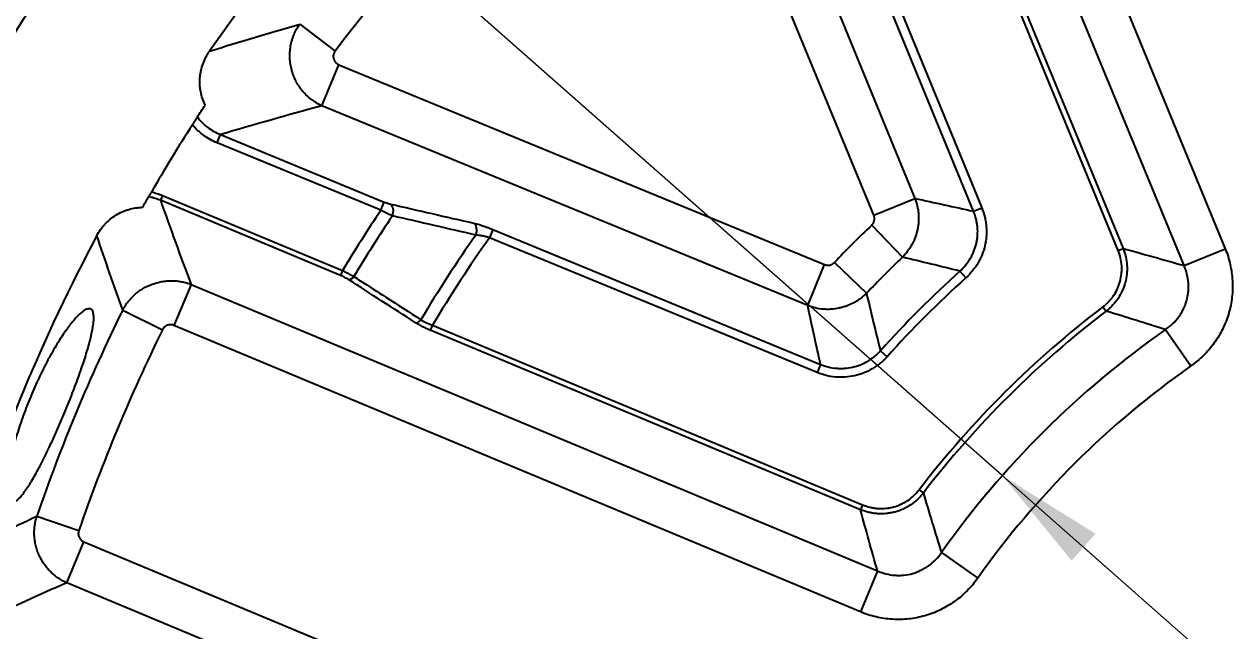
# Model space of a CAD drawing. Header units: millimetres. Extents: x -5 to 579, y 15 to 400.
# Drawn here: x 341.2 to 408.1, y 171.6 to 205.3 of the extents above; entities that cross this region are included whole.
import ezdxf

# ---------------------------------------------------------------- set-up
doc = ezdxf.new("R2010")
doc.units = ezdxf.units.MM
doc.layers.add('1', color=7, linetype='Continuous', true_color=0xffffff)
doc.styles.add('Arial', font='Arial')
doc.dimstyles.get("Standard").update_dxf_attribs({"dimtxt": 0.18, "dimasz": 0.18, "dimexe": 0.18, "dimexo": 0.0625, "dimgap": 0.09, "dimtad": 0, "dimtih": 1, "dimtoh": 1, "dimdec": 4, "dimzin": 0, "dimdsep": 46, "dimtxsty": 'Standard', "dimcen": 0.09, "dimadec": 0, "dimazin": 0, "dimtfac": 1, "dimtdec": 4, "dimtofl": 0, "dimtmove": 0, "dimatfit": 3, "dimfxl": 1, "dimtolj": 1, "dimtzin": 0, "dimarcsym": 0})

# ---------------------------------------------------------------- blocks, each defined once
blk = doc.blocks.new('_U1')
at = {"layer": '1', "color": 18, "linetype": 'Continuous', "lineweight": 13}
for p, q in [((341.196, 82.543), (578.862, 246.13)), ((433.866, 146.328), (341.196, 82.543))]:
    blk.add_line(p, q, dxfattribs=at)
at = {"layer": '1', "color": 18}
for points in [[(429.491, 142.103), (428.357, 143.75), (433.866, 146.328)], [(345.572, 86.769), (346.706, 85.121), (341.196, 82.543)]]:
    blk.add_solid(points, dxfattribs=at)
at = {"layer": 'Defpoints', "color": 0}
for p in [(433.866, 146.328), (341.196, 82.543)]:
    blk.add_point(p, dxfattribs=at)
at = {"layer": '1', "color": 18, "insert": (546.659, 239.27), "char_height": 8, "attachment_point": 1, "rotation": 34.53978, "style": 'Arial'}
blk.add_mtext('\\A1;%%c225', dxfattribs=at)
blk = doc.blocks.new('_U2')
at = {"layer": '1', "color": 18, "linetype": 'Continuous', "lineweight": 13}
for p, q in [((395.371, 180.25), (313.956, 251.992)), ((472.362, 112.407), (395.371, 180.25)), ((472.362, 112.407), (399.872, 176.283))]:
    blk.add_line(p, q, dxfattribs=at)
at = {"layer": '1', "color": 18}
for points in [[(400.533, 177.034), (399.211, 175.533), (395.371, 180.25)], [(467.199, 115.623), (468.521, 117.124), (472.362, 112.407)]]:
    blk.add_solid(points, dxfattribs=at)
at = {"layer": 'Defpoints', "color": 0}
for p in [(395.371, 180.25), (472.362, 112.407)]:
    blk.add_point(p, dxfattribs=at)
at = {"layer": '1', "color": 18, "insert": (326.123, 259.749), "char_height": 8, "attachment_point": 1, "rotation": 318.61382, "style": 'Arial'}
blk.add_mtext('\\A1;%%c102,6', dxfattribs=at)

msp = doc.modelspace()

# ---------------------------------------------------------------- linework, layer by layer
at = {"layer": '1'}
for p, q in [((392.044, 230.944), (407.725, 192.82)), ((405.448, 191.883), (389.767, 230.008)), ((379.453, 222.533), (390.527, 195.609)), ((388.25, 194.672), (377.176, 221.596)), ((401.792, 192.724), (391.963, 216.622)), ((392.236, 216.734), (402.065, 192.837)), ((393.779, 194.895), (386.307, 213.062)), ((386.763, 213.249), (394.235, 195.083)), ((356.435, 205.264), (358.394, 203.772)), ((357.662, 200.742), (358.598, 203.019)), ((358.598, 203.019), (385.522, 191.945)), ((384.586, 189.668), (357.662, 200.742)), ((351.85, 198.687), (352.038, 199.143)), ((352.038, 199.143), (361.112, 195.41)), ((360.925, 194.955), (351.85, 198.687)), ((348.822, 195.776), (348.708, 195.503)), ((358.69, 191.34), (348.708, 195.503)), ((348.822, 195.776), (358.804, 191.612)), ((388.25, 194.672), (390.527, 195.609)), ((360.925, 194.955), (361.112, 195.41)), ((393.779, 194.895), (394.235, 195.083)), ((388.135, 194.129), (389.837, 192.35)), ((367.133, 193.887), (366.945, 193.432)), ((367.133, 193.887), (385.299, 186.415)), ((385.112, 185.96), (366.945, 193.432)), ((401.792, 192.724), (402.065, 192.837)), ((405.448, 191.883), (407.725, 192.82)), ((358.804, 191.612), (358.69, 191.34)), ((384.586, 189.668), (385.522, 191.945)), ((386.066, 192.06), (387.844, 190.358)), ((393.026, 191.578), (393.356, 191.213)), ((350.407, 190.842), (349.459, 188.57)), ((350.407, 190.842), (388.453, 174.973)), ((400.943, 189.597), (401.122, 189.362)), ((346.621, 189.424), (348.828, 188.334)), ((387.505, 172.7), (349.459, 188.57)), ((363.782, 188.581), (363.668, 188.308)), ((387.516, 178.36), (363.668, 188.308)), ((363.782, 188.581), (387.63, 178.633)), ((404.412, 188.34), (405.825, 186.325)), ((388.616, 187.168), (388.982, 186.838)), ((385.299, 186.415), (385.112, 185.96)), ((390.762, 179.466), (390.996, 179.286)), ((387.63, 178.633), (387.516, 178.36)), ((341.857, 178.004), (344.185, 177.203)), ((343.513, 174.316), (344.461, 176.588)), ((344.461, 176.588), (382.507, 160.718)), ((392.001, 175.991), (394.01, 174.568)), ((388.453, 174.973), (387.505, 172.7)), ((381.559, 158.446), (343.513, 174.316))]:
    msp.add_line(p, q, dxfattribs=at)
for radius in [112.5, 110.013, 29.056]:
    msp.add_circle((433.866, 146.328), radius, dxfattribs=at)
for radius, start, end in [(100.471, 124.8707, 145.1293), (94.847, 127.27576, 142.72424), (99, 147.38256, 149.90894), (87.664, 146.31055, 148.89812), (86.957, 146.24676, 148.87375), (66.153, 133.73266, 136.26734), (100.471, 151.96704, 162.74833), (82.543, 145.08056, 148.96272), (81.836, 144.85943, 148.91525), (63.691, 133.73266, 136.26734), (60.954, 132.0674, 137.9326), (60.462, 132.0674, 137.9326), (54.37, 127.26778, 142.44759), (97.309, 153.71239, 161.00298), (54.075, 127.26778, 142.44759), (94.847, 153.71239, 161.00298), (51.309, 125.0342, 144.68117), (48.847, 125.0342, 144.68117)]:
    msp.add_arc((433.866, 146.328), radius, start, end, dxfattribs=at)
for centre, major_axis, ratio, start_param, end_param in [((361.273, 194.84), (0.111, 0.487), 0.682711, 4.457642, 6.043239), ((365.895, 193.78), (0.112, 0.487), 0.679974, 4.444623, 6.044089), ((359.247, 191.388), (0.162, 0.252), 0.706957, 3.389652, 4.732968), ((362.959, 188.997), (0.162, 0.252), 0.706941, 3.389647, 4.73406)]:
    msp.add_ellipse(centre, major_axis=major_axis, ratio=ratio, start_param=start_param, end_param=end_param, dxfattribs=at)
for points in [[(351.435, 203.77), (353.076, 204.279), (354.741, 204.777), (356.435, 205.264)], [(357.662, 200.742), (355.754, 200.224), (353.88, 199.69), (352.038, 199.143)], [(348.708, 195.503), (349.257, 193.957), (349.822, 192.403), (350.407, 190.842)], [(390.527, 195.609), (391.607, 195.38), (392.691, 195.142), (393.779, 194.895)], [(361.46, 195.295), (362.998, 194.943), (364.539, 194.59), (366.082, 194.236)], [(366.184, 193.578), (364.643, 193.935), (363.104, 194.29), (361.567, 194.643)], [(346.621, 189.424), (346.128, 190.805), (345.649, 192.179), (345.183, 193.548)], [(402.065, 192.837), (403.188, 192.532), (404.315, 192.215), (405.448, 191.883)], [(393.026, 191.578), (391.961, 191.845), (390.897, 192.102), (389.837, 192.35)], [(362.845, 188.724), (361.608, 189.521), (360.37, 190.318), (359.133, 191.116)], [(387.844, 190.358), (388.092, 189.297), (388.349, 188.234), (388.616, 187.168)], [(385.299, 186.415), (385.052, 187.503), (384.815, 188.587), (384.586, 189.668)], [(404.412, 188.34), (403.311, 188.695), (402.215, 189.035), (401.122, 189.362)], [(390.996, 179.286), (391.317, 178.191), (391.652, 177.093), (392.001, 175.991)], [(388.453, 174.973), (388.127, 176.107), (387.815, 177.236), (387.516, 178.36)], [(337.915, 176.125), (339.215, 176.757), (340.529, 177.383), (341.857, 178.004)], [(343.513, 174.316), (341.993, 173.633), (340.491, 172.942), (339.006, 172.244)]]:
    msp.add_open_spline(points, degree=3, dxfattribs=at)
for points, knots in [([(357.662, 200.742), (357.56, 200.787), (357.462, 200.839), (357.318, 200.924), (357.271, 200.954), (357.179, 201.016), (357.134, 201.048), (357.001, 201.148), (356.832, 201.291), (356.68, 201.453), (356.589, 201.56), (356.571, 201.582), (356.536, 201.625), (356.485, 201.692), (356.436, 201.76), (356.343, 201.899), (356.286, 201.994), (356.182, 202.192), (356.136, 202.294), (356.084, 202.425), (356.074, 202.451), (356.055, 202.504), (356.028, 202.584), (356.004, 202.665), (355.96, 202.826), (355.937, 202.935), (355.902, 203.156), (355.891, 203.267), (355.88, 203.492), (355.881, 203.604), (355.896, 203.826), (355.909, 203.937), (355.947, 204.155), (355.972, 204.264), (356.019, 204.425), (356.036, 204.478), (356.073, 204.583), (356.093, 204.635), (356.157, 204.788), (356.205, 204.887), (356.311, 205.08), (356.37, 205.173), (356.435, 205.264)], [0, 0, 0, 0, 0.0625, 0.0625, 0.09375, 0.09375, 0.125, 0.125, 0.1875, 0.25, 0.25, 0.265625, 0.265625, 0.28125, 0.3125, 0.3125, 0.375, 0.375, 0.4375, 0.4375, 0.453125, 0.453125, 0.46875, 0.5, 0.5, 0.5625, 0.5625, 0.625, 0.625, 0.6875, 0.6875, 0.75, 0.75, 0.8125, 0.8125, 0.84375, 0.84375, 0.875, 0.875, 0.9375, 0.9375, 1, 1, 1, 1]), ([(351.189, 200.784), (351.131, 200.902), (351.032, 201.143), (350.966, 201.396), (350.936, 201.558), (350.93, 201.591), (350.92, 201.656), (350.907, 201.754), (350.899, 201.851), (350.889, 202.047), (350.892, 202.177), (350.908, 202.373), (350.916, 202.438), (350.931, 202.535), (350.936, 202.568), (350.949, 202.633), (350.955, 202.665), (350.991, 202.825), (351.028, 202.951), (351.117, 203.195), (351.17, 203.315), (351.246, 203.461), (351.261, 203.49), (351.294, 203.548), (351.343, 203.633), (351.397, 203.716), (351.435, 203.77)], [0, 0, 0, 0, 0.125, 0.25, 0.25, 0.28125, 0.28125, 0.3125, 0.375, 0.375, 0.5, 0.5, 0.5625, 0.5625, 0.59375, 0.59375, 0.625, 0.625, 0.75, 0.75, 0.875, 0.875, 0.90625, 0.90625, 0.9375, 1, 1, 1, 1]), ([(358.394, 203.772), (358.371, 203.742), (358.351, 203.71), (358.328, 203.659), (358.321, 203.641), (358.309, 203.605), (358.304, 203.587), (358.293, 203.532), (358.29, 203.494), (358.292, 203.418), (358.298, 203.381), (358.312, 203.327), (358.318, 203.309), (358.332, 203.274), (358.348, 203.24), (358.368, 203.208), (358.385, 203.185), (358.39, 203.177), (358.402, 203.162), (358.408, 203.155), (358.44, 203.12), (358.468, 203.095), (358.514, 203.063), (358.53, 203.052), (358.564, 203.034), (358.581, 203.026), (358.598, 203.019)], [0, 0, 0, 0, 0.125, 0.125, 0.1875, 0.1875, 0.25, 0.25, 0.375, 0.375, 0.5, 0.5, 0.5625, 0.5625, 0.625, 0.6875, 0.6875, 0.71875, 0.71875, 0.75, 0.75, 0.875, 0.875, 0.9375, 0.9375, 1, 1, 1, 1]), ([(350.756, 200.122), (350.824, 200.226), (350.893, 200.333), (351.037, 200.554), (351.111, 200.667), (351.189, 200.784)], [0, 0, 0, 0, 0.5, 0.5, 1, 1, 1, 1]), ([(350.756, 200.122), (350.752, 200.116), (350.747, 200.107), (350.733, 200.087), (350.726, 200.075), (350.707, 200.047), (350.698, 200.031), (350.681, 200.006), (350.676, 199.997), (350.664, 199.979), (350.658, 199.97), (350.639, 199.94), (350.626, 199.92), (350.599, 199.878), (350.584, 199.856), (350.555, 199.81), (350.525, 199.764), (350.495, 199.716), (350.48, 199.692)], [0, 0, 0, 0, 0.125, 0.125, 0.25, 0.25, 0.375, 0.375, 0.4375, 0.4375, 0.5, 0.5, 0.625, 0.625, 0.75, 0.75, 0.875, 1, 1, 1, 1]), ([(351.85, 198.687), (351.717, 198.742), (351.459, 198.867), (351.219, 199.021), (351.046, 199.147), (350.99, 199.191), (350.879, 199.283), (350.825, 199.331), (350.668, 199.478), (350.57, 199.582), (350.48, 199.692)], [0, 0, 0, 0, 0.25, 0.5, 0.5, 0.625, 0.625, 0.75, 0.75, 1, 1, 1, 1]), ([(350.756, 200.122), (350.838, 200.014), (350.926, 199.911), (351.07, 199.766), (351.12, 199.72), (351.223, 199.629), (351.276, 199.586), (351.439, 199.462), (351.552, 199.387), (351.788, 199.253), (351.91, 199.194), (352.038, 199.143)], [0, 0, 0, 0, 0.25, 0.25, 0.375, 0.375, 0.5, 0.5, 0.75, 0.75, 1, 1, 1, 1]), ([(347.722, 195.116), (347.782, 195.221), (347.839, 195.321), (347.949, 195.514), (348.002, 195.606), (348.053, 195.695)], [0, 0, 0, 0, 0.5, 0.5, 1, 1, 1, 1]), ([(348.208, 195.965), (348.199, 195.949), (348.182, 195.919), (348.165, 195.889), (348.152, 195.867), (348.148, 195.86), (348.14, 195.846), (348.136, 195.839), (348.124, 195.819), (348.117, 195.806), (348.106, 195.787), (348.102, 195.781), (348.096, 195.77), (348.093, 195.764), (348.084, 195.749), (348.078, 195.739), (348.071, 195.727), (348.069, 195.723), (348.064, 195.715), (348.062, 195.712), (348.057, 195.703), (348.055, 195.698), (348.053, 195.695)], [0, 0, 0, 0, 0.125, 0.25, 0.25, 0.3125, 0.3125, 0.375, 0.375, 0.5, 0.5, 0.5625, 0.5625, 0.625, 0.625, 0.75, 0.75, 0.8125, 0.8125, 0.875, 0.875, 1, 1, 1, 1]), ([(348.708, 195.503), (348.602, 195.548), (348.495, 195.586), (348.357, 195.626), (348.33, 195.634), (348.275, 195.648), (348.192, 195.669), (348.108, 195.685), (348.053, 195.695)], [0, 0, 0, 0, 0.5, 0.5, 0.625, 0.625, 0.75, 1, 1, 1, 1]), ([(348.208, 195.965), (348.26, 195.954), (348.312, 195.942), (348.416, 195.916), (348.468, 195.901), (348.622, 195.854), (348.723, 195.817), (348.822, 195.776)], [0, 0, 0, 0, 0.25, 0.25, 0.5, 0.5, 1, 1, 1, 1]), ([(390.527, 195.609), (390.58, 195.471), (390.624, 195.33), (390.674, 195.115), (390.688, 195.042), (390.71, 194.896), (390.719, 194.824), (390.736, 194.605), (390.737, 194.458), (390.726, 194.275), (390.723, 194.238), (390.715, 194.165), (390.711, 194.128), (390.696, 194.018), (390.683, 193.945), (390.637, 193.73), (390.596, 193.589), (390.52, 193.383), (390.492, 193.315), (390.447, 193.215), (390.431, 193.181), (390.398, 193.115), (390.381, 193.082), (390.292, 192.921), (390.213, 192.798), (390.038, 192.564), (389.942, 192.454), (389.837, 192.35)], [0, 0, 0, 0, 0.125, 0.125, 0.1875, 0.1875, 0.25, 0.25, 0.375, 0.375, 0.40625, 0.40625, 0.4375, 0.4375, 0.5, 0.5, 0.625, 0.625, 0.6875, 0.6875, 0.71875, 0.71875, 0.75, 0.75, 0.875, 0.875, 1, 1, 1, 1]), ([(345.183, 193.548), (345.244, 193.664), (345.382, 193.886), (345.546, 194.087), (345.679, 194.23), (345.726, 194.277), (345.797, 194.344), (345.822, 194.366), (345.871, 194.41), (345.896, 194.431), (346.022, 194.534), (346.128, 194.61), (346.348, 194.747), (346.463, 194.808), (346.613, 194.875), (346.644, 194.888), (346.704, 194.913), (346.796, 194.948), (346.889, 194.979), (347.076, 195.034), (347.202, 195.063), (347.396, 195.092), (347.46, 195.1), (347.558, 195.109), (347.591, 195.111), (347.657, 195.115), (347.69, 195.116), (347.722, 195.116)], [0, 0, 0, 0, 0.125, 0.25, 0.25, 0.3125, 0.3125, 0.34375, 0.34375, 0.375, 0.375, 0.5, 0.5, 0.625, 0.625, 0.65625, 0.65625, 0.6875, 0.75, 0.75, 0.875, 0.875, 0.9375, 0.9375, 0.96875, 0.96875, 1, 1, 1, 1]), ([(361.567, 194.643), (361.523, 194.662), (361.476, 194.683), (361.402, 194.717), (361.376, 194.729), (361.323, 194.754), (361.296, 194.767), (361.213, 194.807), (361.157, 194.835), (361.071, 194.878), (361.042, 194.893), (360.998, 194.916), (360.983, 194.924), (360.954, 194.939), (360.939, 194.947), (360.925, 194.955)], [0, 0, 0, 0, 0.25, 0.25, 0.375, 0.375, 0.5, 0.5, 0.75, 0.75, 0.875, 0.875, 0.9375, 0.9375, 1, 1, 1, 1]), ([(361.112, 195.41), (361.128, 195.404), (361.143, 195.398), (361.175, 195.385), (361.19, 195.379), (361.237, 195.362), (361.267, 195.351), (361.312, 195.337), (361.327, 195.332), (361.355, 195.323), (361.369, 195.319), (361.41, 195.307), (361.436, 195.301), (361.46, 195.295)], [0, 0, 0, 0, 0.125, 0.125, 0.25, 0.25, 0.5, 0.5, 0.625, 0.625, 0.75, 0.75, 1, 1, 1, 1]), ([(393.026, 191.578), (393.14, 191.68), (393.349, 191.898), (393.522, 192.145), (393.618, 192.308), (393.637, 192.341), (393.673, 192.408), (393.726, 192.509), (393.772, 192.613), (393.855, 192.823), (393.9, 192.966), (393.942, 193.15), (393.95, 193.188), (393.963, 193.262), (393.97, 193.3), (393.986, 193.413), (393.994, 193.488), (394.01, 193.714), (394.008, 193.864), (393.989, 194.089), (393.979, 194.165), (393.961, 194.277), (393.954, 194.315), (393.939, 194.389), (393.93, 194.426), (393.885, 194.611), (393.838, 194.755), (393.779, 194.895)], [0, 0, 0, 0, 0.125, 0.25, 0.25, 0.28125, 0.28125, 0.3125, 0.375, 0.375, 0.5, 0.5, 0.53125, 0.53125, 0.5625, 0.5625, 0.625, 0.625, 0.75, 0.75, 0.8125, 0.8125, 0.84375, 0.84375, 0.875, 0.875, 1, 1, 1, 1]), ([(394.235, 195.083), (394.302, 194.918), (394.357, 194.75), (394.409, 194.535), (394.418, 194.492), (394.436, 194.405), (394.444, 194.361), (394.465, 194.23), (394.476, 194.142), (394.498, 193.88), (394.5, 193.704), (394.481, 193.441), (394.472, 193.354), (394.452, 193.222), (394.445, 193.178), (394.429, 193.091), (394.42, 193.048), (394.371, 192.833), (394.319, 192.666), (394.222, 192.421), (394.186, 192.341), (394.128, 192.222), (394.108, 192.182), (394.076, 192.124), (394.065, 192.104), (394.044, 192.066), (394.033, 192.046), (393.932, 191.875), (393.731, 191.587), (393.488, 191.332), (393.356, 191.213)], [0, 0, 0, 0, 0.125, 0.125, 0.15625, 0.15625, 0.1875, 0.1875, 0.25, 0.25, 0.375, 0.375, 0.4375, 0.4375, 0.46875, 0.46875, 0.5, 0.5, 0.625, 0.625, 0.6875, 0.6875, 0.71875, 0.71875, 0.734375, 0.734375, 0.75, 0.75, 0.875, 1, 1, 1, 1]), ([(366.082, 194.236), (366.155, 194.219), (366.233, 194.199), (366.356, 194.163), (366.398, 194.151), (366.463, 194.131), (366.485, 194.124), (366.53, 194.11), (366.552, 194.102), (366.665, 194.065), (366.756, 194.033), (366.896, 193.981), (366.943, 193.963), (367.014, 193.935), (367.038, 193.926), (367.085, 193.907), (367.109, 193.897), (367.133, 193.887)], [0, 0, 0, 0, 0.25, 0.25, 0.375, 0.375, 0.4375, 0.4375, 0.5, 0.5, 0.75, 0.75, 0.875, 0.875, 0.9375, 0.9375, 1, 1, 1, 1]), ([(388.135, 194.129), (388.153, 194.146), (388.185, 194.183), (388.213, 194.223), (388.231, 194.256), (388.236, 194.267), (388.247, 194.289), (388.251, 194.3), (388.264, 194.335), (388.271, 194.358), (388.281, 194.406), (388.285, 194.431), (388.288, 194.48), (388.287, 194.504), (388.284, 194.541), (388.282, 194.553), (388.278, 194.577), (388.276, 194.59), (388.267, 194.626), (388.259, 194.649), (388.25, 194.672)], [0, 0, 0, 0, 0.125, 0.25, 0.25, 0.3125, 0.3125, 0.375, 0.375, 0.5, 0.5, 0.625, 0.625, 0.75, 0.75, 0.8125, 0.8125, 0.875, 0.875, 1, 1, 1, 1]), ([(366.945, 193.432), (366.928, 193.437), (366.911, 193.442), (366.877, 193.451), (366.86, 193.456), (366.809, 193.47), (366.775, 193.478), (366.674, 193.503), (366.608, 193.517), (366.527, 193.533), (366.511, 193.536), (366.479, 193.541), (366.431, 193.549), (366.385, 193.556), (366.295, 193.568), (366.238, 193.574), (366.184, 193.578)], [0, 0, 0, 0, 0.0625, 0.0625, 0.125, 0.125, 0.25, 0.25, 0.5, 0.5, 0.5625, 0.5625, 0.625, 0.75, 0.75, 1, 1, 1, 1]), ([(402.065, 192.837), (402.126, 192.686), (402.175, 192.533), (402.247, 192.22), (402.27, 192.061), (402.282, 191.879), (402.283, 191.859), (402.285, 191.818), (402.287, 191.758), (402.287, 191.697), (402.285, 191.576), (402.28, 191.496), (402.256, 191.257), (402.227, 191.099), (402.174, 190.903), (402.163, 190.864), (402.139, 190.787), (402.126, 190.749), (402.085, 190.635), (402.054, 190.56), (401.954, 190.342), (401.876, 190.201), (401.763, 190.033), (401.74, 190), (401.692, 189.935), (401.618, 189.838), (401.538, 189.747), (401.455, 189.658), (401.427, 189.629), (401.369, 189.573), (401.339, 189.545), (401.249, 189.463), (401.186, 189.411), (401.122, 189.362)], [0, 0, 0, 0, 0.125, 0.125, 0.25, 0.25, 0.265625, 0.265625, 0.28125, 0.3125, 0.3125, 0.375, 0.375, 0.5, 0.5, 0.53125, 0.53125, 0.5625, 0.5625, 0.625, 0.625, 0.75, 0.75, 0.78125, 0.78125, 0.8125, 0.875, 0.875, 0.90625, 0.90625, 0.9375, 0.9375, 1, 1, 1, 1]), ([(407.725, 192.82), (407.783, 192.678), (407.888, 192.39), (408.007, 191.951), (408.062, 191.652), (408.104, 191.351), (408.119, 191.199), (408.136, 190.891), (408.138, 190.739), (408.129, 190.434), (408.107, 190.131), (408.06, 189.832), (408.015, 189.608), (407.998, 189.533), (407.962, 189.385), (407.942, 189.311), (407.877, 189.089), (407.828, 188.945), (407.718, 188.661), (407.596, 188.383), (407.451, 188.116), (407.295, 187.855), (407.211, 187.727), (407.031, 187.478), (406.842, 187.237), (406.531, 186.905), (406.194, 186.599), (405.951, 186.413), (405.825, 186.325)], [0, 0, 0, 0, 0.0625, 0.125, 0.1875, 0.1875, 0.25, 0.25, 0.3125, 0.3125, 0.375, 0.4375, 0.4375, 0.46875, 0.46875, 0.5, 0.5, 0.5625, 0.5625, 0.625, 0.6875, 0.6875, 0.75, 0.75, 0.8125, 0.875, 0.9375, 1, 1, 1, 1]), ([(400.943, 189.597), (401.059, 189.686), (401.168, 189.783), (401.317, 189.941), (401.365, 189.995), (401.433, 190.081), (401.455, 190.109), (401.499, 190.168), (401.52, 190.198), (401.622, 190.349), (401.693, 190.476), (401.784, 190.673), (401.811, 190.74), (401.848, 190.842), (401.86, 190.877), (401.882, 190.946), (401.892, 190.982), (401.94, 191.158), (401.966, 191.3), (401.988, 191.516), (401.992, 191.588), (401.994, 191.697), (401.994, 191.734), (401.992, 191.807), (401.99, 191.843), (401.978, 192.026), (401.957, 192.169), (401.892, 192.451), (401.847, 192.589), (401.792, 192.724)], [0, 0, 0, 0, 0.125, 0.125, 0.1875, 0.1875, 0.21875, 0.21875, 0.25, 0.25, 0.375, 0.375, 0.4375, 0.4375, 0.46875, 0.46875, 0.5, 0.5, 0.625, 0.625, 0.6875, 0.6875, 0.71875, 0.71875, 0.75, 0.75, 0.875, 0.875, 1, 1, 1, 1]), ([(358.804, 191.612), (358.863, 191.584), (358.922, 191.556), (359.008, 191.513), (359.036, 191.499), (359.078, 191.477), (359.092, 191.47), (359.119, 191.455), (359.133, 191.448), (359.2, 191.412), (359.25, 191.385), (359.309, 191.351), (359.321, 191.344), (359.344, 191.33), (359.355, 191.324), (359.388, 191.304), (359.408, 191.291), (359.428, 191.279)], [0, 0, 0, 0, 0.25, 0.25, 0.375, 0.375, 0.4375, 0.4375, 0.5, 0.5, 0.75, 0.75, 0.8125, 0.8125, 0.875, 0.875, 1, 1, 1, 1]), ([(385.522, 191.945), (385.545, 191.935), (385.592, 191.92), (385.64, 191.912), (385.677, 191.908), (385.689, 191.908), (385.714, 191.907), (385.726, 191.908), (385.763, 191.91), (385.787, 191.913), (385.835, 191.923), (385.859, 191.93), (385.905, 191.947), (385.927, 191.958), (385.96, 191.975), (385.97, 191.982), (385.991, 191.995), (386.001, 192.003), (386.03, 192.025), (386.048, 192.042), (386.066, 192.06)], [0, 0, 0, 0, 0.125, 0.25, 0.25, 0.3125, 0.3125, 0.375, 0.375, 0.5, 0.5, 0.625, 0.625, 0.75, 0.75, 0.8125, 0.8125, 0.875, 0.875, 1, 1, 1, 1]), ([(404.412, 188.34), (404.551, 188.434), (404.681, 188.538), (404.922, 188.767), (405.033, 188.892), (405.159, 189.061), (405.183, 189.096), (405.23, 189.165), (405.253, 189.2), (405.319, 189.307), (405.359, 189.38), (405.471, 189.604), (405.532, 189.759), (405.592, 189.962), (405.602, 190.003), (405.622, 190.085), (405.631, 190.126), (405.656, 190.249), (405.681, 190.414), (405.691, 190.58), (405.693, 190.705), (405.693, 190.747), (405.691, 190.831), (405.689, 190.873), (405.674, 191.084), (405.648, 191.249), (405.568, 191.571), (405.515, 191.729), (405.448, 191.883)], [0, 0, 0, 0, 0.125, 0.125, 0.25, 0.25, 0.28125, 0.28125, 0.3125, 0.3125, 0.375, 0.375, 0.5, 0.5, 0.53125, 0.53125, 0.5625, 0.5625, 0.625, 0.6875, 0.6875, 0.71875, 0.71875, 0.75, 0.75, 0.875, 0.875, 1, 1, 1, 1]), ([(346.621, 189.424), (346.664, 189.506), (346.71, 189.586), (346.785, 189.702), (346.811, 189.74), (346.865, 189.815), (346.893, 189.852), (346.979, 189.961), (347.099, 190.1), (347.297, 190.291), (347.441, 190.406), (347.554, 190.489), (347.592, 190.515), (347.669, 190.566), (347.708, 190.591), (347.827, 190.662), (347.989, 190.749), (348.159, 190.821), (348.288, 190.87), (348.332, 190.885), (348.42, 190.914), (348.465, 190.927), (348.6, 190.964), (348.78, 191.004), (349.053, 191.04), (349.237, 191.048), (349.353, 191.047), (349.376, 191.047), (349.422, 191.046), (349.445, 191.045), (349.515, 191.041), (349.561, 191.038), (349.698, 191.024), (349.88, 190.998), (350.147, 190.935), (350.321, 190.876), (350.407, 190.842)], [0, 0, 0, 0, 0.0625, 0.0625, 0.09375, 0.09375, 0.125, 0.125, 0.1875, 0.25, 0.3125, 0.3125, 0.34375, 0.34375, 0.375, 0.375, 0.4375, 0.5, 0.5, 0.53125, 0.53125, 0.5625, 0.5625, 0.625, 0.6875, 0.75, 0.75, 0.765625, 0.765625, 0.78125, 0.78125, 0.8125, 0.8125, 0.875, 0.9375, 1, 1, 1, 1]), ([(359.133, 191.116), (359.119, 191.125), (359.104, 191.134), (359.081, 191.147), (359.074, 191.152), (359.057, 191.161), (359.049, 191.166), (359.008, 191.19), (358.972, 191.208), (358.925, 191.232), (358.915, 191.237), (358.895, 191.247), (358.886, 191.252), (358.856, 191.266), (358.836, 191.276), (358.774, 191.304), (358.733, 191.322), (358.69, 191.34)], [0, 0, 0, 0, 0.125, 0.125, 0.1875, 0.1875, 0.25, 0.25, 0.5, 0.5, 0.5625, 0.5625, 0.625, 0.625, 0.75, 0.75, 1, 1, 1, 1]), ([(359.428, 191.279), (359.547, 191.202), (359.666, 191.126), (360.261, 190.743), (360.736, 190.436), (361.855, 189.715), (362.498, 189.301), (363.141, 188.887)], [0, 0, 0, 0, 0.096092, 0.096092, 0.480459, 0.480459, 1, 1, 1, 1]), ([(387.844, 190.358), (387.741, 190.253), (387.63, 190.156), (387.453, 190.023), (387.392, 189.981), (387.268, 189.901), (387.205, 189.864), (387.012, 189.759), (386.878, 189.699), (386.706, 189.635), (386.671, 189.623), (386.601, 189.6), (386.566, 189.589), (386.459, 189.559), (386.387, 189.541), (386.172, 189.495), (386.027, 189.476), (385.808, 189.462), (385.734, 189.46), (385.624, 189.461), (385.587, 189.462), (385.513, 189.465), (385.476, 189.467), (385.292, 189.483), (385.148, 189.505), (384.863, 189.571), (384.723, 189.614), (384.586, 189.668)], [0, 0, 0, 0, 0.125, 0.125, 0.1875, 0.1875, 0.25, 0.25, 0.375, 0.375, 0.40625, 0.40625, 0.4375, 0.4375, 0.5, 0.5, 0.625, 0.625, 0.6875, 0.6875, 0.71875, 0.71875, 0.75, 0.75, 0.875, 0.875, 1, 1, 1, 1]), ([(340.172, 179.629), (340.175, 179.725), (340.187, 179.932), (340.228, 180.285), (340.291, 180.675), (340.375, 181.098), (340.48, 181.552), (340.607, 182.032), (340.754, 182.533), (340.92, 183.049), (341.104, 183.577), (341.304, 184.11), (341.519, 184.642), (341.746, 185.169), (341.983, 185.686), (342.228, 186.185), (342.476, 186.663), (342.727, 187.116), (342.976, 187.539), (343.222, 187.927), (343.42, 188.22), (343.575, 188.435), (343.726, 188.636), (343.908, 188.86), (344.077, 189.047), (344.205, 189.173), (344.327, 189.284), (344.467, 189.393), (344.616, 189.475), (344.743, 189.507), (344.848, 189.489), (344.928, 189.422), (344.974, 189.326), (344.998, 189.224), (345.014, 189.106), (345.017, 188.928), (344.996, 188.669), (344.95, 188.368), (344.88, 188.027), (344.786, 187.647), (344.671, 187.233), (344.535, 186.789), (344.381, 186.319), (344.209, 185.826), (344.023, 185.316), (343.825, 184.795), (343.616, 184.265), (343.398, 183.733), (343.175, 183.205), (342.948, 182.685), (342.719, 182.179), (342.49, 181.691), (342.264, 181.228), (342.041, 180.792), (341.824, 180.389), (341.615, 180.024), (341.415, 179.699), (341.226, 179.417), (341.048, 179.182), (340.912, 179.027), (340.809, 178.928), (340.712, 178.845), (340.6, 178.775), (340.502, 178.748), (340.432, 178.753), (340.384, 178.769), (340.34, 178.799), (340.289, 178.856), (340.236, 178.958), (340.2, 179.103), (340.182, 179.243), (340.17, 179.398), (340.169, 179.532), (340.172, 179.629)], [0, 0, 0, 0, 0.01561, 0.031294, 0.046982, 0.062521, 0.078058, 0.093704, 0.109218, 0.124664, 0.140201, 0.155747, 0.171173, 0.186643, 0.202229, 0.217702, 0.233179, 0.248802, 0.264369, 0.2799, 0.295546, 0.30339, 0.311248, 0.326861, 0.342517, 0.350413, 0.358318, 0.374013, 0.389687, 0.405478, 0.421272, 0.436956, 0.452668, 0.460592, 0.46851, 0.484294, 0.500102, 0.515796, 0.531389, 0.547029, 0.562712, 0.578237, 0.593749, 0.609368, 0.624869, 0.640303, 0.655827, 0.671363, 0.686786, 0.702255, 0.717847, 0.733329, 0.748813, 0.764445, 0.780046, 0.795594, 0.811242, 0.826984, 0.842621, 0.858292, 0.866195, 0.874111, 0.889794, 0.905525, 0.913409, 0.921313, 0.929211, 0.937125, 0.95281, 0.96851, 0.976415, 0.984322, 1, 1, 1, 1]), ([(363.141, 188.887), (363.16, 188.874), (363.181, 188.861), (363.214, 188.841), (363.225, 188.835), (363.249, 188.822), (363.26, 188.815), (363.32, 188.782), (363.372, 188.756), (363.44, 188.723), (363.454, 188.716), (363.483, 188.703), (363.497, 188.697), (363.54, 188.677), (363.57, 188.665), (363.658, 188.627), (363.719, 188.604), (363.782, 188.581)], [0, 0, 0, 0, 0.125, 0.125, 0.1875, 0.1875, 0.25, 0.25, 0.5, 0.5, 0.5625, 0.5625, 0.625, 0.625, 0.75, 0.75, 1, 1, 1, 1]), ([(349.459, 188.57), (349.43, 188.582), (349.401, 188.591), (349.356, 188.601), (349.341, 188.604), (349.31, 188.607), (349.294, 188.608), (349.248, 188.609), (349.217, 188.607), (349.171, 188.599), (349.156, 188.596), (349.126, 188.588), (349.111, 188.583), (349.068, 188.567), (349.04, 188.554), (349.001, 188.529), (348.988, 188.521), (348.963, 188.502), (348.951, 188.492), (348.917, 188.461), (348.896, 188.438), (348.868, 188.401), (348.859, 188.388), (348.843, 188.361), (348.835, 188.348), (348.828, 188.334)], [0, 0, 0, 0, 0.125, 0.125, 0.1875, 0.1875, 0.25, 0.25, 0.375, 0.375, 0.4375, 0.4375, 0.5, 0.5, 0.625, 0.625, 0.6875, 0.6875, 0.75, 0.75, 0.875, 0.875, 0.9375, 0.9375, 1, 1, 1, 1]), ([(363.668, 188.308), (363.588, 188.341), (363.511, 188.375), (363.397, 188.427), (363.36, 188.445), (363.304, 188.471), (363.286, 188.48), (363.25, 188.498), (363.232, 188.507), (363.144, 188.552), (363.078, 188.587), (363, 188.63), (362.985, 188.639), (362.955, 188.656), (362.941, 188.665), (362.898, 188.691), (362.871, 188.707), (362.845, 188.724)], [0, 0, 0, 0, 0.25, 0.25, 0.375, 0.375, 0.4375, 0.4375, 0.5, 0.5, 0.75, 0.75, 0.8125, 0.8125, 0.875, 0.875, 1, 1, 1, 1]), ([(388.982, 186.838), (388.863, 186.706), (388.734, 186.584), (388.563, 186.445), (388.528, 186.417), (388.457, 186.364), (388.421, 186.338), (388.312, 186.262), (388.238, 186.214), (388.01, 186.081), (387.853, 186.004), (387.608, 185.907), (387.524, 185.878), (387.397, 185.838), (387.355, 185.826), (387.269, 185.803), (387.226, 185.793), (387.011, 185.744), (386.838, 185.719), (386.575, 185.701), (386.487, 185.698), (386.355, 185.699), (386.311, 185.701), (386.244, 185.704), (386.222, 185.705), (386.178, 185.708), (386.156, 185.71), (385.957, 185.727), (385.611, 185.784), (385.276, 185.892), (385.112, 185.96)], [0, 0, 0, 0, 0.125, 0.125, 0.15625, 0.15625, 0.1875, 0.1875, 0.25, 0.25, 0.375, 0.375, 0.4375, 0.4375, 0.46875, 0.46875, 0.5, 0.5, 0.625, 0.625, 0.6875, 0.6875, 0.71875, 0.71875, 0.734375, 0.734375, 0.75, 0.75, 0.875, 1, 1, 1, 1]), ([(385.299, 186.415), (385.44, 186.357), (385.583, 186.31), (385.875, 186.238), (386.024, 186.213), (386.213, 186.196), (386.251, 186.194), (386.327, 186.19), (386.441, 186.186), (386.554, 186.19), (386.779, 186.205), (386.928, 186.226), (387.112, 186.268), (387.149, 186.277), (387.222, 186.297), (387.259, 186.307), (387.368, 186.341), (387.44, 186.366), (387.65, 186.45), (387.785, 186.516), (387.98, 186.631), (388.043, 186.672), (388.137, 186.737), (388.168, 186.76), (388.228, 186.806), (388.258, 186.829), (388.405, 186.95), (388.514, 187.055), (388.616, 187.168)], [0, 0, 0, 0, 0.125, 0.125, 0.25, 0.25, 0.28125, 0.28125, 0.3125, 0.375, 0.375, 0.5, 0.5, 0.53125, 0.53125, 0.5625, 0.5625, 0.625, 0.625, 0.75, 0.75, 0.8125, 0.8125, 0.84375, 0.84375, 0.875, 0.875, 1, 1, 1, 1]), ([(387.63, 178.633), (387.765, 178.576), (387.904, 178.532), (388.115, 178.481), (388.186, 178.467), (388.294, 178.451), (388.331, 178.446), (388.403, 178.438), (388.44, 178.435), (388.622, 178.422), (388.767, 178.424), (388.982, 178.445), (389.054, 178.455), (389.161, 178.474), (389.197, 178.481), (389.269, 178.497), (389.304, 178.506), (389.481, 178.553), (389.617, 178.602), (389.814, 178.691), (389.879, 178.724), (389.974, 178.776), (390.006, 178.795), (390.068, 178.833), (390.099, 178.853), (390.251, 178.954), (390.364, 179.045), (390.575, 179.243), (390.672, 179.35), (390.762, 179.466)], [0, 0, 0, 0, 0.125, 0.125, 0.1875, 0.1875, 0.21875, 0.21875, 0.25, 0.25, 0.375, 0.375, 0.4375, 0.4375, 0.46875, 0.46875, 0.5, 0.5, 0.625, 0.625, 0.6875, 0.6875, 0.71875, 0.71875, 0.75, 0.75, 0.875, 0.875, 1, 1, 1, 1]), ([(390.996, 179.286), (390.897, 179.158), (390.788, 179.039), (390.554, 178.82), (390.428, 178.72), (390.276, 178.618), (390.259, 178.607), (390.225, 178.585), (390.173, 178.553), (390.121, 178.523), (390.015, 178.464), (389.944, 178.428), (389.725, 178.329), (389.574, 178.274), (389.378, 178.222), (389.338, 178.212), (389.259, 178.195), (389.22, 178.187), (389.101, 178.165), (389.021, 178.154), (388.782, 178.131), (388.621, 178.128), (388.419, 178.142), (388.379, 178.145), (388.298, 178.154), (388.258, 178.159), (388.138, 178.177), (388.058, 178.193), (387.94, 178.22), (387.901, 178.23), (387.823, 178.252), (387.784, 178.264), (387.668, 178.301), (387.591, 178.329), (387.516, 178.36)], [0, 0, 0, 0, 0.125, 0.125, 0.25, 0.25, 0.265625, 0.265625, 0.28125, 0.3125, 0.3125, 0.375, 0.375, 0.5, 0.5, 0.53125, 0.53125, 0.5625, 0.5625, 0.625, 0.625, 0.75, 0.75, 0.78125, 0.78125, 0.8125, 0.8125, 0.875, 0.875, 0.90625, 0.90625, 0.9375, 0.9375, 1, 1, 1, 1]), ([(343.513, 174.316), (343.429, 174.353), (343.346, 174.395), (343.226, 174.462), (343.186, 174.486), (343.107, 174.535), (343.069, 174.56), (342.955, 174.639), (342.808, 174.75), (342.605, 174.936), (342.481, 175.072), (342.392, 175.179), (342.363, 175.216), (342.307, 175.29), (342.28, 175.327), (342.201, 175.441), (342.104, 175.597), (342.021, 175.762), (341.964, 175.888), (341.947, 175.931), (341.912, 176.017), (341.896, 176.061), (341.851, 176.193), (341.799, 176.37), (341.746, 176.64), (341.727, 176.823), (341.72, 176.939), (341.719, 176.962), (341.717, 177.008), (341.717, 177.032), (341.716, 177.101), (341.716, 177.147), (341.721, 177.286), (341.735, 177.468), (341.782, 177.739), (341.829, 177.916), (341.857, 178.004)], [0, 0, 0, 0, 0.0625, 0.0625, 0.09375, 0.09375, 0.125, 0.125, 0.1875, 0.25, 0.3125, 0.3125, 0.34375, 0.34375, 0.375, 0.375, 0.4375, 0.5, 0.5, 0.53125, 0.53125, 0.5625, 0.5625, 0.625, 0.6875, 0.75, 0.75, 0.765625, 0.765625, 0.78125, 0.78125, 0.8125, 0.8125, 0.875, 0.9375, 1, 1, 1, 1]), ([(344.185, 177.203), (344.175, 177.173), (344.168, 177.143), (344.161, 177.098), (344.159, 177.082), (344.158, 177.051), (344.158, 177.036), (344.16, 176.989), (344.164, 176.959), (344.174, 176.914), (344.179, 176.899), (344.188, 176.869), (344.194, 176.855), (344.213, 176.812), (344.228, 176.786), (344.255, 176.748), (344.265, 176.735), (344.285, 176.712), (344.295, 176.7), (344.329, 176.668), (344.353, 176.649), (344.392, 176.623), (344.405, 176.615), (344.433, 176.601), (344.447, 176.594), (344.461, 176.588)], [0, 0, 0, 0, 0.125, 0.125, 0.1875, 0.1875, 0.25, 0.25, 0.375, 0.375, 0.4375, 0.4375, 0.5, 0.5, 0.625, 0.625, 0.6875, 0.6875, 0.75, 0.75, 0.875, 0.875, 0.9375, 0.9375, 1, 1, 1, 1]), ([(388.453, 174.973), (388.607, 174.905), (388.764, 174.851), (389.086, 174.769), (389.251, 174.742), (389.462, 174.726), (389.504, 174.724), (389.588, 174.722), (389.629, 174.721), (389.755, 174.723), (389.838, 174.728), (390.087, 174.753), (390.251, 174.784), (390.454, 174.843), (390.495, 174.855), (390.574, 174.882), (390.614, 174.896), (390.731, 174.941), (390.883, 175.009), (391.03, 175.089), (391.137, 175.154), (391.172, 175.176), (391.242, 175.223), (391.276, 175.247), (391.446, 175.373), (391.572, 175.483), (391.802, 175.723), (391.906, 175.852), (392.001, 175.991)], [0, 0, 0, 0, 0.125, 0.125, 0.25, 0.25, 0.28125, 0.28125, 0.3125, 0.3125, 0.375, 0.375, 0.5, 0.5, 0.53125, 0.53125, 0.5625, 0.5625, 0.625, 0.6875, 0.6875, 0.71875, 0.71875, 0.75, 0.75, 0.875, 0.875, 1, 1, 1, 1]), ([(394.01, 174.568), (393.921, 174.442), (393.734, 174.201), (393.426, 173.865), (393.092, 173.556), (392.851, 173.368), (392.6, 173.189), (392.472, 173.106), (392.21, 172.95), (391.942, 172.807), (391.664, 172.687), (391.45, 172.605), (391.379, 172.579), (391.234, 172.531), (391.16, 172.508), (390.939, 172.445), (390.79, 172.409), (390.491, 172.35), (390.191, 172.304), (389.889, 172.284), (389.584, 172.276), (389.431, 172.279), (389.124, 172.298), (388.972, 172.313), (388.671, 172.357), (388.373, 172.414), (387.934, 172.535), (387.647, 172.641), (387.505, 172.7)], [0, 0, 0, 0, 0.0625, 0.125, 0.1875, 0.25, 0.25, 0.3125, 0.3125, 0.375, 0.4375, 0.4375, 0.46875, 0.46875, 0.5, 0.5, 0.5625, 0.5625, 0.625, 0.6875, 0.6875, 0.75, 0.75, 0.8125, 0.8125, 0.875, 0.9375, 1, 1, 1, 1])]:
    msp.add_open_spline(points, degree=3, knots=knots, dxfattribs=at)

# ---------------------------------------------------------------- dimensions: what is measured, and where the dimension line sits
for p1, p2, picture, middle in [((472.362, 112.407), (395.371, 180.25), '_U2', (330.339, 237.556)), ((341.196, 82.543), (526.536, 210.113), '_U1', (564.687, 236.373))]:
    dim = msp.add_diameter_dim_2p(p1=p1, p2=p2, dimstyle='Standard', override={"dimtxt": 8, "dimasz": 6, "dimexe": 2, "dimexo": 0, "dimgap": 4, "dimtad": 1, "dimtih": 0, "dimtoh": 0, "dimdec": 1, "dimlfac": 1, "dimzin": 8, "dimdsep": 44, "dimlunit": 2, "dimpost": '%%c<>', "dimtxsty": 'Arial', "dimsah": 1, "dimse1": 0, "dimse2": 0, "dimsd1": 0, "dimsd2": 0, "dimclrd": 18, "dimclre": 18, "dimclrt": 18, "dimtol": 0, "dimtm": -0.1, "dimtfac": 0.3125, "dimtdec": 2, "dimtofl": 1, "dimtmove": 0, "dimatfit": 2, "dimtzin": 8, "dimlwd": 13, "dimlwe": 13}, dxfattribs=at)
    dim.commit()
    dim.dimension.update_dxf_attribs({"geometry": picture, "text_midpoint": middle, "dimtype": 163})

doc.saveas('drawing.dxf')
